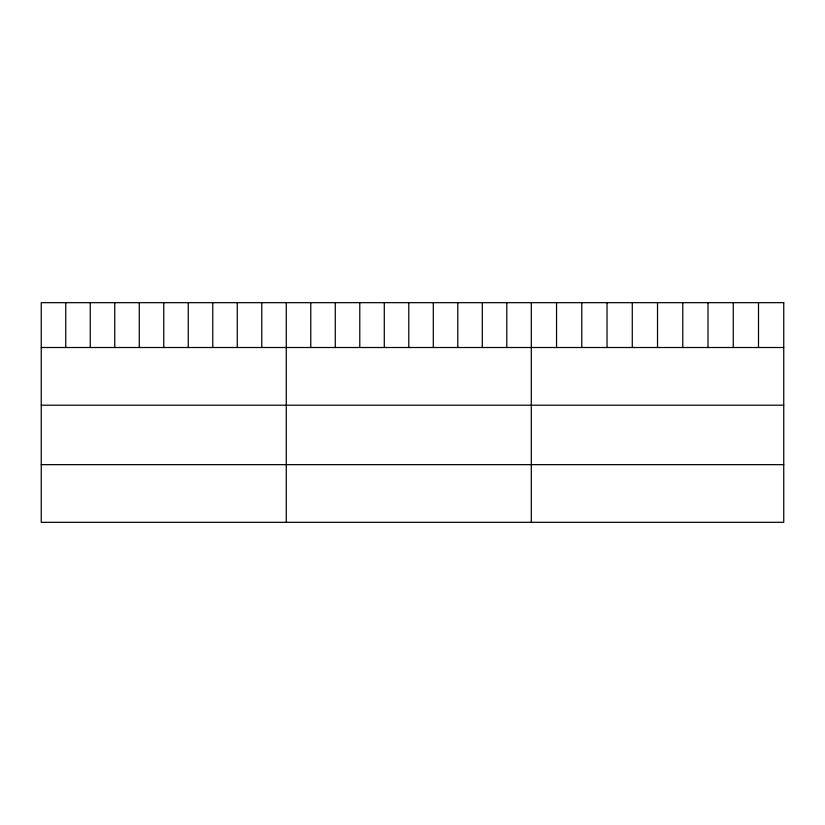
<?xml version="1.0" encoding="UTF-8"?>
<svg xmlns="http://www.w3.org/2000/svg" width="825" height="825" viewBox="0 0 825 825"><rect width="100%" height="100%" fill="white"/><g stroke="black" fill="none" stroke-linecap="round" stroke-linejoin="round"><path stroke-width="1.24" d="M41.25 347.511L783.75 347.511M41.25 405.209L783.75 405.209M41.25 464.64L783.75 464.64M758.505 302.672L758.505 347.511M733.26 302.672L733.26 347.511M708.015 302.672L708.015 347.511M682.77 302.672L682.77 347.511M657.525 302.672L657.525 347.511M632.28 302.672L632.28 347.511M607.035 302.672L607.035 347.511M581.79 302.672L581.79 347.511M556.545 302.672L556.545 347.511M531.3 302.672L531.3 522.328M506.798 302.672L506.798 347.511M482.295 302.672L482.295 347.511M457.793 302.672L457.793 347.511M433.29 302.672L433.29 347.511M408.787 302.672L408.787 347.511M384.285 302.672L384.285 347.511M359.782 302.672L359.782 347.511M335.28 302.672L335.28 347.511M310.778 302.672L310.778 347.511M286.275 302.672L286.275 522.328M261.772 302.672L261.772 347.511M237.27 302.672L237.27 347.511M212.767 302.672L212.767 347.511M188.265 302.672L188.265 347.511M163.763 302.672L163.763 347.511M139.26 302.672L139.26 347.511M114.758 302.672L114.758 347.511M90.255 302.672L90.255 347.511M65.752 302.672L65.752 347.511M783.75 302.672L41.25 302.672L41.25 522.328L783.75 522.328L783.75 302.672"/></g></svg>
